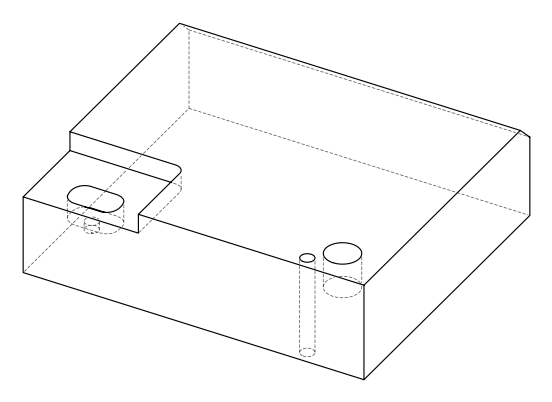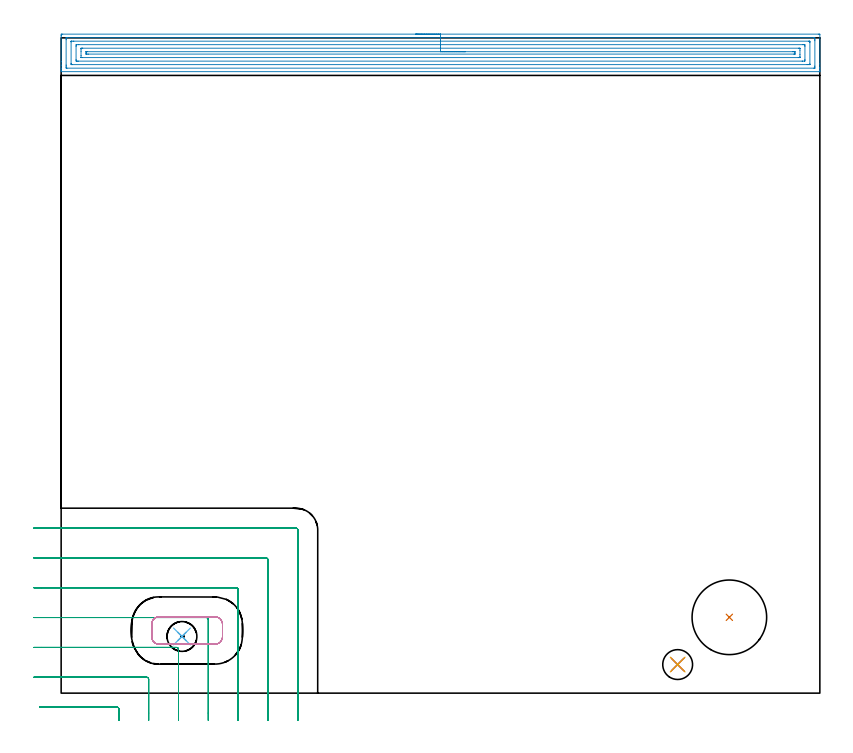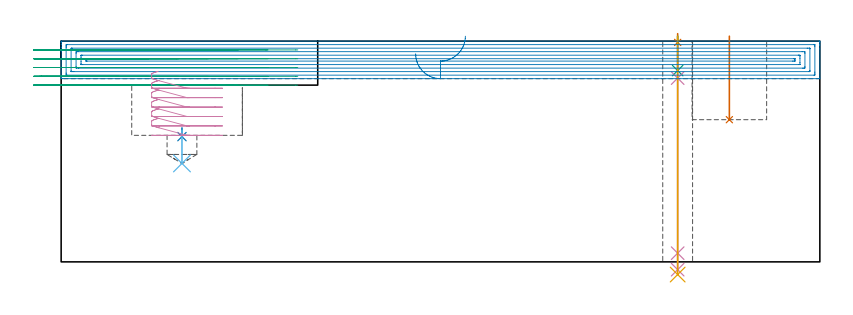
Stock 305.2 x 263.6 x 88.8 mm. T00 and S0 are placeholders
(PLAN: 10 operations, 6 tool changes, 26.2 min)
(1 SPOT_DRILL | STEP1HOLE | NXT0321_9005460120000 | 0.03 min | 1 mm3)
(2 SPOT_DRILL_1 | STEP1POCKET | NXT0321_9005460120000 | 0.04 min | 4180 mm3)
(3 DRILL_BLIND_HOLE_INTO_CENTER | STEP1HOLE | UGT0301_198 | 0.06 min | 500 mm3)
(4 GUN_DRILL_THROUGH_HOLE | STEP1HOLE | UGT0307_003 | 0.44 min | 2998 mm3)
(5 DRILL_TO_ENLARGE_THROUGH_HOLE | STEP1HOLE | UGT0301_515 | 0.39 min | 6524 mm3)
(6 DRILL_BLIND_HOLE_INTO_CENTER_1 | STEP1POCKET | UGT0301_515 | 0.06 min | 1102 mm3)
(7 INDEXABLE_INSERT_DRILL_BLIND_HOLE_FROM_SOLID | STEP1POCKET_1 | UGT0302_009 | 0.14 min | 22324 mm3)
(8 AREA_MILL | FG_CHAMFER_SURFACE | UGT0205_001 | 14.88 min | 34797 mm3)
(9 MILL_CORNER_NOTCH_RECTANGULAR | CORNER_NOTCH_RECTANGULAR | UGT0201_010 | Follow Part, ap 4, ae 75% | 8.62 min | 133623 mm3)
(10 MILL_RECTANGULAR_POCKET | POCKET_RECTANGULAR_STRAIGHT | UGT0201_010 | Follow Part, ap 4, ae 75% | 1.54 min | 19890 mm3)
(TOOL NXT0321_9005460120000 | NC Spot Drill, 142deg, 12mm, Carbide, Uncoated | D12 PA142 FL30 Z2)
(TOOL UGT0301_198 | Twist Drill 7.9 mm | D7.9 PA118 FL73 Z2)
(TOOL UGT0307_003 | Gun Drill 7 mm | D7 PA130 FL24 Z1)
(TOOL UGT0301_515 | Carbide Drill 12.0 mm | D12 PA118 FL101 Z2)
(TOOL UGT0302_009 | Indexable Insert Drill 30mm | D30 PA180 FL50 Z2)
(TOOL UGT0205_001 | Chamfer Mill 20 x 3 x 45 deg. | D20 FL50 Z2)
(TOOL UGT0201_010 | End Mill 16 mm | D16 FL22 Z2)
(OP 1 SPOT_DRILL)
G17 G21 G94 G90
T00 M6
G54
G17 G0 G90 X248. Y11.5 S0 M3
G43 Z98.8 H0
G94 G81 G98 Z88.279 F250. R91.8
G80
M5
M2
(OP 2 SPOT_DRILL_1)
G17 G21 G94 G90
T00 M6
G54
G17 G0 G90 X48.6 Y22.8 S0 M3
G43 Z98.8 H0
G94 G81 G98 Z50.384 F250. R53.9
G80
M5
M2
(OP 3 DRILL_BLIND_HOLE_INTO_CENTER)
G17 G21 G94 G90
T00 M6
G54
G17 G0 G90 X248. Y11.5 S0 M3
G43 Z98.8 H0
G94 G81 G98 Z76.95 F250. R90.8
G80
M5
M2
(OP 4 GUN_DRILL_THROUGH_HOLE)
G17 G21 G94 G90
T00 M6
G54
G17 G0 G90 X248. Y11.5 M8
G43 Z98.8 H0
Z86.767
S716 M3
G94 G1 Z73.921 F125. M26
G4 X.084
Z3.5 F250.
G4 X.084
Z-3.132 F125.
G4 X.084
M5
M9
G0 Z86.767
Z98.8
M2
(OP 5 DRILL_TO_ENLARGE_THROUGH_HOLE)
G17 G21 G94 G90
T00 M6
G54
G17 G0 G90 X248. Y11.5 S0 M3
G43 Z98.8 H0
G94 G73 G98 Z-5.105 F250. Q11.738 R90.8
G80
M5
M2
(OP 6 DRILL_BLIND_HOLE_INTO_CENTER_1)
G17 G21 G94 G90
T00 M6
G54
G17 G0 G90 X48.6 Y22.8 S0 M3
G43 Z98.8 H0
G94 G81 G98 Z39.6 F250. R52.9
G80
M5
M2
(OP 7 INDEXABLE_INSERT_DRILL_BLIND_HOLE_FROM_SOLID)
G17 G21 G94 G90
T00 M6
G54
G17 G0 G90 X268.8 Y30.5 S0 M3
G43 Z98.8 H0
G94 G81 G98 Z57.2 F250. R90.8
G80
M5
M2
(OP 8 AREA_MILL)
G17 G21 G94 G90
T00 M6
G54
G17 G0 G90 X142.6 Y265.1 S1061 M3
G43 Z98.8 H0
Z83.7
G94 G1 X142.638 Z82.828 F250.
X142.752 Z81.964
X142.941 Z81.112
X143.203 Z80.28
X143.537 Z79.474
X143.94 Z78.7
X144.408 Z77.964
X144.94 Z77.272
X145.529 Z76.629
X146.172 Z76.04
X146.864 Z75.509
X147.6 Z75.04
X148.374 Z74.637
X149.18 Z74.303
X150.012 Z74.041
X150.863 Z73.852
X151.728 Z73.738
X152.6 Z73.7
X304.573
X304.984 Y265.096 Z73.702
X305.19 Y265.092 Z73.706
X305.2 Y264.883 Z73.915
Y253.132 Z85.662
Y251.72 Z87.076
Y251.365 Z87.43
Y250.655 Z88.145
Y250.387 Z88.413
Y250.016 Z88.775
X305.192 Y250.003 Z88.788
X305.021 Y250. Z88.8
X305.02
X0.18
X0.009 Y250.003 Z88.788
X0.007 Y250.015 Z88.776
X0. Y250.386 Z88.413
Y250.655 Z88.145
Y251.365 Z87.43
Y252.603 Z86.193
Y254.016 Z84.78
Y264.354 Z74.443
X0.003 Y264.619 Z74.179
X0.009 Y265.092 Z73.706
X0.144 Y265.096 Z73.703
X0.627 Y265.1 Z73.7
X152.6
Y263.686 Z75.114
X302.836 Y263.685 Z75.115
X303.177 Y263.679 Z75.121
X303.19 Y263.568 Z75.232
X303.198 Y263.328 Z75.472
X303.2 Y262.852 Z75.948
Y262.442 Z76.358
X303.199 Y252.249 Z86.551
X303.198 Y251.841 Z86.959
X303.19 Y251.432 Z87.368
X303.176 Y251.421 Z87.379
X303.154 Y251.418 Z87.382
X303.102 Y251.415 Z87.385
X302.996 Y251.414 Z87.386
X302.785
X2.364 Y251.415 Z87.385
X2.023 Y251.421 Z87.379
X2.01 Y251.532 Z87.268
X2.002 Y251.772 Z87.028
X2.001 Y252.249 Z86.551
X2. Y252.658 Z86.142
Y262.852 Z75.948
X2.002 Y263.259 Z75.541
X2.01 Y263.668 Z75.132
X2.024 Y263.679 Z75.121
X2.046 Y263.682 Z75.118
X2.098 Y263.685 Z75.115
X2.203 Y263.686 Z75.114
X2.414
X152.6
Y262.271 Z76.529
X300.691
X300.998 Y262.27 Z76.53
X301.1 Y262.268 Z76.532
X301.173 Y262.265 Z76.535
X301.19 Y262.167 Z76.633
X301.195 Y261.968 Z76.832
X301.199 Y261.769 Z77.031
Y253.132 Z85.668
X301.197 Y252.935 Z85.865
X301.19 Y252.866 Z85.934
X301.181 Y252.835 Z85.965
X301.15 Y252.834 Z85.966
X300.998 Y252.831 Z85.969
X300.41 Y252.829 Z85.971
X300.104
X4.509
X4.202 Y252.831 Z85.969
X4.1 Y252.832 Z85.968
X4.027 Y252.835 Z85.965
X4.01 Y252.933 Z85.867
X4.005 Y253.132 Z85.668
X4.001 Y253.331 Z85.469
Y261.968 Z76.832
X4.003 Y262.165 Z76.635
X4.01 Y262.234 Z76.566
X4.019 Y262.265 Z76.535
X4.05 Y262.266 Z76.534
X4.202 Y262.269 Z76.531
X4.79 Y262.271 Z76.529
X5.096
X152.6
Y260.857 Z77.943
X298.316
X298.546 Y260.856 Z77.944
X299.07 Y260.85 Z77.95
X299.19 Y260.847 Z77.953
X299.194 Y260.639 Z78.161
X299.2 Y260.21 Z78.59
Y254.909 Z83.891
X299.194 Y254.462 Z84.338
X299.19 Y254.251 Z84.549
X298.975 Y254.247 Z84.553
X298.316 Y254.243 Z84.557
X298.086
X6.884
X6.653 Y254.244 Z84.556
X6.13 Y254.25 Z84.55
X6.01 Y254.253 Z84.547
X6.006 Y254.461 Z84.339
X6. Y254.89 Z83.91
Y260.191 Z78.609
X6.006 Y260.638 Z78.162
X6.01 Y260.849 Z77.951
X6.224 Y260.853 Z77.947
X6.884 Y260.857 Z77.943
X7.114
X152.6
Y259.443 Z79.357
X296.655
X296.91 Y259.441 Z79.359
X297.08 Y259.438 Z79.362
X297.191 Y259.433 Z79.367
X297.193 Y259.412 Z79.388
X297.196 Y259.317 Z79.483
X297.2 Y258.653 Z80.147
Y256.886 Z81.914
Y256.002 Z82.798
X297.197 Y255.783 Z83.017
X297.194 Y255.7 Z83.1
X297.191 Y255.665 Z83.135
X297.037 Y255.662 Z83.138
X296.783 Y255.658 Z83.142
X296.655 Y255.657 Z83.143
X296.528
X8.545
X8.29 Y255.659 Z83.141
X8.12 Y255.662 Z83.138
X8.009 Y255.667 Z83.133
X8.007 Y255.689 Z83.111
X8.004 Y255.783 Z83.017
X8. Y256.447 Z82.353
Y258.214 Z80.586
Y259.098 Z79.702
X8.003 Y259.317 Z79.483
X8.006 Y259.4 Z79.4
X8.009 Y259.435 Z79.365
X8.163 Y259.438 Z79.362
X8.417 Y259.442 Z79.358
X8.545 Y259.443 Z79.357
X8.672
X152.6
Y258.029 Z80.771
X294.256
X294.74 Y258.027 Z80.773
X295.155 Y258.023 Z80.777
X295.19 Y258.021 Z80.779
X295.196 Y257.983 Z80.817
Y257.55 Z81.25
X295.192 Y257.103 Z81.697
X295.186 Y257.078 Z81.722
X295.163 Y257.076 Z81.724
X295.103 Y257.073 Z81.727
X294.982 Y257.072 Z81.728
X294.74 Y257.071 Z81.729
X10.944
X10.46 Y257.073 Z81.727
X10.045 Y257.077 Z81.723
X10.01 Y257.079 Z81.721
X10.004 Y257.117 Z81.683
Y257.55 Z81.25
X10.008 Y257.997 Z80.803
X10.014 Y258.022 Z80.778
X10.037 Y258.024 Z80.776
X10.097 Y258.027 Z80.773
X10.218 Y258.028 Z80.772
X10.46 Y258.029 Z80.771
X152.6
X153.472 Z80.809
X154.336 Z80.923
X155.188 Z81.112
X156.02 Z81.374
X156.826 Z81.708
X157.6 Z82.111
X158.336 Z82.58
X159.028 Z83.111
X159.671 Z83.7
X160.26 Z84.343
X160.791 Z85.035
X161.26 Z85.771
X161.663 Z86.545
X161.997 Z87.351
X162.259 Z88.183
X162.448 Z89.035
X162.562 Z89.9
X162.6 Z90.771
G0 Z98.8
M5
M2
(OP 9 MILL_CORNER_NOTCH_RECTANGULAR)
G17 G21 G94 G90
T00 M6
G54
G17 G0 G90 X23.2 Y-11. S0 M3
G43 Z98.8 H0
Z85.26
G94 G1 Y-8. F250.
Y-6.394 F500.
G3 X22.406 Y-5.6 R0.8
G1 X-5.713
X-8.713 F250.
G0 Z98.8
X35.2 Y-11.
Z85.26
G1 Y-8.
Y5.605 F500.
G3 X34.405 Y6.4 R0.8
G1 X-8.
X-11. F250.
G0 Z98.8
X47.2 Y-11.
Z85.26
G1 Y-8.
Y17.605 F500.
G3 X46.405 Y18.4 R0.8
G1 X-8.
X-11. F250.
G0 Z98.8
X59.2 Y-11.
Z85.26
G1 Y-8.
Y29.604 F500.
G3 X58.404 Y30.4 R0.8
G1 X-8.
X-11. F250.
G0 Z98.8
X71.2 Y-11.
Z85.26
G1 Y-8.
Y41.604 F500.
G3 X70.404 Y42.4 R0.8
G1 X-8.
X-11. F250.
G0 Z98.8
X83.2 Y-11.
Z85.26
G1 Y-8.
Y53.604 F500.
G3 X82.404 Y54.4 R0.8
G1 X-8.
X-11. F250.
G0 Z98.8
X95.2 Y-11.
Z85.26
G1 Y-8.
Y65.604 F500.
G3 X94.404 Y66.4 R0.8
G1 X-8.
X-11. F250.
G0 Z98.8
X23.2 Y-11.
Z81.72
G1 Y-8.
Y-6.394 F500.
G3 X22.406 Y-5.6 R0.8
G1 X-5.713
X-8.713 F250.
G0 Z98.8
X35.2 Y-11.
Z81.72
G1 Y-8.
Y5.605 F500.
G3 X34.405 Y6.4 R0.8
G1 X-8.
X-11. F250.
G0 Z98.8
X47.2 Y-11.
Z81.72
G1 Y-8.
Y17.605 F500.
G3 X46.405 Y18.4 R0.8
G1 X-8.
X-11. F250.
G0 Z98.8
X59.2 Y-11.
Z81.72
G1 Y-8.
Y29.604 F500.
G3 X58.404 Y30.4 R0.8
G1 X-8.
X-11. F250.
G0 Z98.8
X71.2 Y-11.
Z81.72
G1 Y-8.
Y41.604 F500.
G3 X70.404 Y42.4 R0.8
G1 X-8.
X-11. F250.
G0 Z98.8
X83.2 Y-11.
Z81.72
G1 Y-8.
Y53.604 F500.
G3 X82.404 Y54.4 R0.8
G1 X-8.
X-11. F250.
G0 Z98.8
X95.2 Y-11.
Z81.72
G1 Y-8.
Y65.604 F500.
G3 X94.404 Y66.4 R0.8
G1 X-8.
X-11. F250.
G0 Z98.8
X23.2 Y-11.
Z78.18
G1 Y-8.
Y-6.394 F500.
G3 X22.406 Y-5.6 R0.8
G1 X-5.713
X-8.713 F250.
G0 Z98.8
X35.2 Y-11.
Z78.18
G1 Y-8.
Y5.605 F500.
G3 X34.405 Y6.4 R0.8
G1 X-8.
X-11. F250.
G0 Z98.8
X47.2 Y-11.
Z78.18
G1 Y-8.
Y17.605 F500.
G3 X46.405 Y18.4 R0.8
G1 X-8.
X-11. F250.
G0 Z98.8
X59.2 Y-11.
Z78.18
G1 Y-8.
Y29.604 F500.
G3 X58.404 Y30.4 R0.8
G1 X-8.
X-11. F250.
G0 Z98.8
X71.2 Y-11.
Z78.18
G1 Y-8.
Y41.604 F500.
G3 X70.404 Y42.4 R0.8
G1 X-8.
X-11. F250.
G0 Z98.8
X83.2 Y-11.
Z78.18
G1 Y-8.
Y53.604 F500.
G3 X82.404 Y54.4 R0.8
G1 X-8.
X-11. F250.
G0 Z98.8
X95.2 Y-11.
Z78.18
G1 Y-8.
Y65.604 F500.
G3 X94.404 Y66.4 R0.8
G1 X-8.
X-11. F250.
G0 Z98.8
X23.2 Y-11.
Z74.64
G1 Y-8.
Y-6.394 F500.
G3 X22.406 Y-5.6 R0.8
G1 X-5.713
X-8.713 F250.
G0 Z98.8
X35.2 Y-11.
Z74.64
G1 Y-8.
Y5.605 F500.
G3 X34.405 Y6.4 R0.8
G1 X-8.
X-11. F250.
G0 Z98.8
X47.2 Y-11.
Z74.64
G1 Y-8.
Y17.605 F500.
G3 X46.405 Y18.4 R0.8
G1 X-8.
X-11. F250.
G0 Z98.8
X59.2 Y-11.
Z74.64
G1 Y-8.
Y29.604 F500.
G3 X58.404 Y30.4 R0.8
G1 X-8.
X-11. F250.
G0 Z98.8
X71.2 Y-11.
Z74.64
G1 Y-8.
Y41.604 F500.
G3 X70.404 Y42.4 R0.8
G1 X-8.
X-11. F250.
G0 Z98.8
X83.2 Y-11.
Z74.64
G1 Y-8.
Y53.604 F500.
G3 X82.404 Y54.4 R0.8
G1 X-8.
X-11. F250.
G0 Z98.8
X95.2 Y-11.
Z74.64
G1 Y-8.
Y65.604 F500.
G3 X94.404 Y66.4 R0.8
G1 X-8.
X-11. F250.
G0 Z98.8
X23.2 Y-11.
Z71.1
G1 Y-8.
Y-6.394 F500.
G3 X22.406 Y-5.6 R0.8
G1 X-5.713
X-8.713 F250.
G0 Z98.8
X35.2 Y-11.
Z71.1
G1 Y-8.
Y5.605 F500.
G3 X34.405 Y6.4 R0.8
G1 X-8.
X-11. F250.
G0 Z98.8
X47.2 Y-11.
Z71.1
G1 Y-8.
Y17.605 F500.
G3 X46.405 Y18.4 R0.8
G1 X-8.
X-11. F250.
G0 Z98.8
X59.2 Y-11.
Z71.1
G1 Y-8.
Y29.604 F500.
G3 X58.404 Y30.4 R0.8
G1 X-8.
X-11. F250.
G0 Z98.8
X71.2 Y-11.
Z71.1
G1 Y-8.
Y41.604 F500.
G3 X70.404 Y42.4 R0.8
G1 X-8.
X-11. F250.
G0 Z98.8
X83.2 Y-11.
Z71.1
G1 Y-8.
Y53.604 F500.
G3 X82.404 Y54.4 R0.8
G1 X-8.
X-11. F250.
G0 Z98.8
X95.2 Y-11.
Z71.1
G1 Y-8.
Y65.604 F500.
G3 X94.404 Y66.4 R0.8
G1 X-8.
X-11. F250.
G0 Z98.8
M5
M2
(OP 10 MILL_RECTANGULAR_POCKET)
G17 G21 G94 G90
T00 M6
G54
G17 G0 G90 X39.062 Y30.677 S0 M3
G43 Z98.8 H0
Z76.64
G94 G1 X38.746 Y30.633 Z76.555 F250.
X38.282 Y30.489 Z76.424
X37.848 Y30.273 Z76.294
X37.454 Y29.99 Z76.164
X37.11 Y29.646 Z76.034
X36.827 Y29.252 Z75.904
X36.611 Y28.818 Z75.774
X36.467 Y28.354 Z75.644
X36.4 Y27.873 Z75.514
Y22.527 Z74.081
X36.467 Y22.046 Z73.951
X36.611 Y21.582 Z73.821
X36.827 Y21.148 Z73.691
X37.11 Y20.754 Z73.561
X37.454 Y20.41 Z73.431
X37.848 Y20.127 Z73.301
X38.282 Y19.911 Z73.171
X38.746 Y19.767 Z73.041
X39.227 Y19.7 Z72.911
X39.4 Z72.864
X50.65 Z69.85
X61.9 F500.
G3 X64.9 Y22.7 R3.
G1 Y27.7
G3 X61.9 Y30.7 R3.
G1 X39.4
G3 X36.4 Y27.7 R3.
G1 Y22.7
G3 X39.4 Y19.7 R3.
G1 X50.65
X51.65
G0 X39.062 Y30.677 Z72.85
G1 X38.746 Y30.633 Z72.765 F250.
X38.282 Y30.489 Z72.634
X37.848 Y30.273 Z72.504
X37.454 Y29.99 Z72.374
X37.11 Y29.646 Z72.244
X36.827 Y29.252 Z72.114
X36.611 Y28.818 Z71.984
X36.467 Y28.354 Z71.854
X36.4 Y27.873 Z71.724
Y22.527 Z70.291
X36.467 Y22.046 Z70.161
X36.611 Y21.582 Z70.031
X36.827 Y21.148 Z69.901
X37.11 Y20.754 Z69.771
X37.454 Y20.41 Z69.641
X37.848 Y20.127 Z69.511
X38.282 Y19.911 Z69.381
X38.746 Y19.767 Z69.251
X39.227 Y19.7 Z69.121
X39.4 Z69.074
X50.65 Z66.06
X61.9 F500.
G3 X64.9 Y22.7 R3.
G1 Y27.7
G3 X61.9 Y30.7 R3.
G1 X39.4
G3 X36.4 Y27.7 R3.
G1 Y22.7
G3 X39.4 Y19.7 R3.
G1 X50.65
X51.65
G0 X39.062 Y30.677 Z69.06
G1 X38.746 Y30.633 Z68.975 F250.
X38.282 Y30.489 Z68.844
X37.848 Y30.273 Z68.714
X37.454 Y29.99 Z68.584
X37.11 Y29.646 Z68.454
X36.827 Y29.252 Z68.324
X36.611 Y28.818 Z68.194
X36.467 Y28.354 Z68.064
X36.4 Y27.873 Z67.934
Y22.527 Z66.501
X36.467 Y22.046 Z66.371
X36.611 Y21.582 Z66.241
X36.827 Y21.148 Z66.111
X37.11 Y20.754 Z65.981
X37.454 Y20.41 Z65.851
X37.848 Y20.127 Z65.721
X38.282 Y19.911 Z65.591
X38.746 Y19.767 Z65.461
X39.227 Y19.7 Z65.331
X39.4 Z65.284
X50.65 Z62.27
X61.9 F500.
G3 X64.9 Y22.7 R3.
G1 Y27.7
G3 X61.9 Y30.7 R3.
G1 X39.4
G3 X36.4 Y27.7 R3.
G1 Y22.7
G3 X39.4 Y19.7 R3.
G1 X50.65
X51.65
G0 X39.062 Y30.677 Z65.27
G1 X38.746 Y30.633 Z65.185 F250.
X38.282 Y30.489 Z65.055
X37.848 Y30.273 Z64.924
X37.454 Y29.99 Z64.794
X37.11 Y29.646 Z64.664
X36.827 Y29.252 Z64.534
X36.611 Y28.818 Z64.404
X36.467 Y28.354 Z64.274
X36.4 Y27.873 Z64.144
Y22.527 Z62.711
X36.467 Y22.046 Z62.581
X36.611 Y21.582 Z62.451
X36.827 Y21.148 Z62.321
X37.11 Y20.754 Z62.191
X37.454 Y20.41 Z62.061
X37.848 Y20.127 Z61.931
X38.282 Y19.911 Z61.801
X38.746 Y19.767 Z61.671
X39.227 Y19.7 Z61.541
X39.4 Z61.494
X50.65 Z58.48
X61.9 F500.
G3 X64.9 Y22.7 R3.
G1 Y27.7
G3 X61.9 Y30.7 R3.
G1 X39.4
G3 X36.4 Y27.7 R3.
G1 Y22.7
G3 X39.4 Y19.7 R3.
G1 X50.65
X51.65
G0 X39.062 Y30.677 Z61.48
G1 X38.746 Y30.633 Z61.395 F250.
X38.282 Y30.489 Z61.265
X37.848 Y30.273 Z61.134
X37.454 Y29.99 Z61.004
X37.11 Y29.646 Z60.874
X36.827 Y29.252 Z60.744
X36.611 Y28.818 Z60.614
X36.467 Y28.354 Z60.484
X36.4 Y27.873 Z60.354
Y22.527 Z58.921
X36.467 Y22.046 Z58.791
X36.611 Y21.582 Z58.661
X36.827 Y21.148 Z58.531
X37.11 Y20.754 Z58.401
X37.454 Y20.41 Z58.271
X37.848 Y20.127 Z58.141
X38.282 Y19.911 Z58.011
X38.746 Y19.767 Z57.881
X39.227 Y19.7 Z57.751
X39.4 Z57.704
X50.65 Z54.69
X61.9 F500.
G3 X64.9 Y22.7 R3.
G1 Y27.7
G3 X61.9 Y30.7 R3.
G1 X39.4
G3 X36.4 Y27.7 R3.
G1 Y22.7
G3 X39.4 Y19.7 R3.
G1 X50.65
X51.65
G0 X39.062 Y30.677 Z57.69
G1 X38.746 Y30.633 Z57.605 F250.
X38.282 Y30.489 Z57.475
X37.848 Y30.273 Z57.344
X37.454 Y29.99 Z57.214
X37.11 Y29.646 Z57.084
X36.827 Y29.252 Z56.954
X36.611 Y28.818 Z56.824
X36.467 Y28.354 Z56.694
X36.4 Y27.873 Z56.564
Y22.527 Z55.131
X36.467 Y22.046 Z55.001
X36.611 Y21.582 Z54.871
X36.827 Y21.148 Z54.741
X37.11 Y20.754 Z54.611
X37.454 Y20.41 Z54.481
X37.848 Y20.127 Z54.351
X38.282 Y19.911 Z54.221
X38.746 Y19.767 Z54.091
X39.227 Y19.7 Z53.961
X39.4 Z53.914
X50.65 Z50.9
X61.9 F500.
G3 X64.9 Y22.7 R3.
G1 Y27.7
G3 X61.9 Y30.7 R3.
G1 X39.4
G3 X36.4 Y27.7 R3.
G1 Y22.7
G3 X39.4 Y19.7 R3.
G1 X50.65
X51.65
G0 Z98.8
M5
M2
